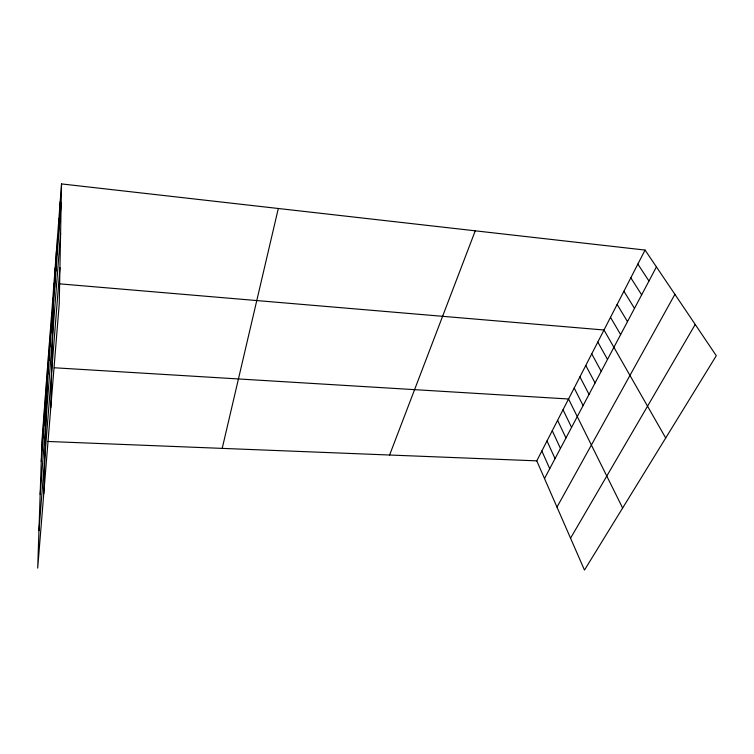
<?xml version="1.0" encoding="UTF-8"?>
<svg xmlns="http://www.w3.org/2000/svg" width="754" height="754" viewBox="0 0 754 754"><rect width="100%" height="100%" fill="white"/><g stroke="black" fill="none" stroke-linecap="round" stroke-linejoin="round"><path stroke-width="1.13" d="M61.545 183.919L59.246 303.768L37.7 568.111L41.932 441.231L61.545 183.919L645.066 250.064L716.3 355.728L584.473 570.081L536.782 460.854L645.066 250.064M59.811 220.413L60.197 201.525M57.181 254.663L57.615 235.465M58.482 237.755L58.887 218.707M54.665 287.246L55.155 267.783M55.909 271.157L56.371 251.817M50.772 407.678L53.958 283.372M50.103 346.604L50.659 326.755M51.197 332.391L51.734 312.618M52.318 317.839L52.837 298.16M47.983 374.107L48.567 354.116M49.029 360.506L49.604 340.582M44.976 413.164L45.608 393.013M45.956 400.421L46.578 380.318M43.76 493.7L47.559 367.358M42.158 449.789L42.818 429.544M43.082 437.838L43.732 417.612M44.015 425.633L44.656 405.435M41.253 461.505L61.187 202.628M40.16 494.454L60.593 233.382M38.954 530.628L59.934 267.661M222.204 448.385L278.311 208.49M389.601 455.02L475.256 230.818M544.511 478.554L656.423 266.916M556.98 507.122L674.905 294.324M570.552 538.196L695.216 324.456M47.662 441.458L536.782 460.854M54.411 367.773L568.554 398.998L622.634 508.036M59.689 283.853L604.001 329.998L665.707 437.999M637.865 264.079L648.958 281.025M630.815 277.811L641.654 294.842M623.907 291.251L634.5 308.377M617.14 304.428L627.488 321.628M610.504 317.34L620.627 334.606M597.809 342.043L607.498 359.432M591.739 353.862L601.23 371.298M585.783 365.464L595.066 382.947M579.93 376.849L589.025 394.37M574.19 388.018L583.096 405.577M563.021 409.771L571.57 427.386M557.583 420.346L565.962 437.989M552.248 430.741L560.448 448.404M546.999 440.958L555.038 458.639M541.843 450.996L549.732 468.686"/></g></svg>
